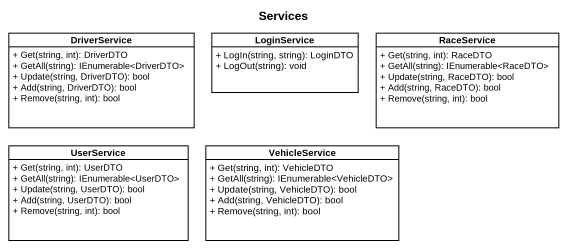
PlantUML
@startuml
title Services
hide circle
hide empty members
skinparam classAttributeIconSize 0
class DriverService {
  + Get(string, int): DriverDTO
  + GetAll(string): IEnumerable<DriverDTO>
  + Update(string, DriverDTO): bool
  + Add(string, DriverDTO): bool
  + Remove(string, int): bool
}
class LoginService {
  + LogIn(string, string): LoginDTO
  + LogOut(string): void
}
class RaceService {
  + Get(string, int): RaceDTO
  + GetAll(string): IEnumerable<RaceDTO>
  + Update(string, RaceDTO): bool
  + Add(string, RaceDTO): bool
  + Remove(string, int): bool
}
class UserService {
  + Get(string, int): UserDTO
  + GetAll(string): IEnumerable<UserDTO>
  + Update(string, UserDTO): bool
  + Add(string, UserDTO): bool
  + Remove(string, int): bool
}
class VehicleService {
  + Get(string, int): VehicleDTO
  + GetAll(string): IEnumerable<VehicleDTO>
  + Update(string, VehicleDTO): bool
  + Add(string, VehicleDTO): bool
  + Remove(string, int): bool
}
@enduml
